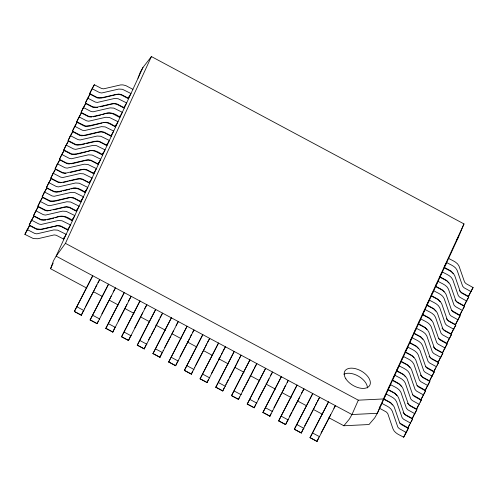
<?xml version="1.0" encoding="UTF-8"?>
<svg xmlns="http://www.w3.org/2000/svg" width="498" height="498" viewBox="0 0 498 498"><rect width="100%" height="100%" fill="white"/><g stroke="black" fill="none" stroke-linecap="round" stroke-linejoin="round"><path stroke-width="0.75" d="M238.517 359.761L236.88 363.335M86.795 288.124L50.572 268.733L53.504 260.697L56.125 256.134L142.982 67.454L151.417 56.56L463.993 223.919L458.714 236.506L377.335 413.296L374.708 417.866L369.006 424.533L343.863 425.759L328.817 417.704M137.99 78.23L140.355 72.017L142.982 67.454M463.993 223.919L383.429 398.948L377.335 413.296L351.968 414.535L56.125 256.134L65.431 243.354L151.417 56.56M383.429 398.948L358.317 400.174L351.968 414.535L349.347 419.098L343.863 425.759M68.064 230.194L60.949 226.441L57.326 225.7L38.788 229.684L36.715 229.329L29.494 225.588L27.583 229.74L34.804 233.481L36.877 233.836L53.915 229.908L57.625 230.144L66.159 234.334L63.476 239.003L56.255 235.261L54.182 234.907L37.885 238.723L33.434 238.598L24.9 234.402L26.867 230.151M41.465 229.447L36.342 228.763L29.22 225.015L31.193 220.763M45.785 220.066L40.662 219.381L33.54 215.64L35.507 211.389M50.846 210.573L45.679 210.243L37.86 206.253L39.828 202.001M55.166 201.186L49.999 200.856L42.181 196.866L44.148 192.614M61.665 191.257C56.305 193.442 50.927 190.236 46.501 187.478L48.468 183.227M61.571 182.579L57.942 181.832L50.821 178.091L52.794 173.839M65.892 173.192L62.269 172.445L55.147 168.704L57.114 164.452M71.712 163.742L66.589 163.058L59.467 159.316L61.435 155.065M76.773 154.249L71.606 153.919L63.788 149.929L65.755 145.677M81.099 144.862L75.926 144.532L68.108 140.542L70.075 136.29M85.419 135.475L80.246 135.145L72.428 131.155L74.401 126.903M102.071 123.031L89.74 126.087L85.283 125.957L76.754 121.767L78.721 117.509M91.819 116.862L88.196 116.121L81.074 112.38L83.042 108.122M97.639 107.419L92.516 106.734L85.395 102.993L87.362 98.735M101.978 97.982L96.861 97.297L89.74 93.556L91.707 89.304M29.22 225.015L33.814 216.2L41.035 219.942L43.108 220.297L60.146 216.369L62.393 216.356L65.269 217.053L72.391 220.807M33.54 215.64L38.134 206.826L45.355 210.567L47.428 210.922L64.466 206.994L66.707 206.981L69.589 207.678L76.711 211.42M37.86 206.253L42.455 197.438L49.675 201.18L51.748 201.534L68.786 197.606L71.027 197.594L73.909 198.291L81.031 202.032M42.181 196.866L46.775 188.051L53.996 191.792L56.069 192.147L73.106 188.219L75.347 188.207L78.23 188.904L85.351 192.645M46.501 187.478L51.095 178.658L58.316 182.405L60.389 182.76L77.427 178.832L79.674 178.819L82.55 179.517L89.671 183.258M50.821 178.091L55.415 169.27L62.642 173.018L64.715 173.366L81.753 169.445L83.994 169.432L86.87 170.129L93.991 173.87M55.147 168.704L59.741 159.883L66.962 163.624L69.035 163.979L86.073 160.057L88.314 160.045L91.196 160.742L98.318 164.483M59.467 159.316L64.061 150.496L71.282 154.237L73.355 154.592L90.393 150.67L92.634 150.657L95.516 151.355L102.638 155.096M63.788 149.929L68.382 141.108L75.603 144.85L77.676 145.204L94.713 141.283L96.954 141.27L99.837 141.967L106.958 145.709M68.108 140.542L72.702 131.721L79.923 135.462L81.996 135.817L99.034 131.895L101.281 131.883L104.157 132.58L111.278 136.321M72.428 131.155L77.022 122.334L84.249 126.075L86.322 126.43L103.354 122.508L105.601 122.496L108.477 123.193L115.598 126.934M76.754 121.767L81.348 112.946L88.569 116.688L90.642 117.042L107.68 113.121L109.921 113.108L112.803 113.805L119.925 117.547M81.074 112.38L85.668 103.559L92.889 107.3L94.962 107.655L112 103.733L114.241 103.721L117.123 104.418L124.245 108.159M85.395 102.993L89.989 94.172L97.21 97.913L99.283 98.268L116.32 94.34L118.561 94.327L121.444 95.031L128.565 98.772M89.74 93.556L94.334 84.741L101.555 88.482L103.628 88.837L120.665 84.909L122.906 84.897L125.789 85.594L132.91 89.335M63.476 239.003L64.174 237.521M42.212 229.335L57.973 225.526L60.575 225.874L67.796 229.615L68.494 228.134M55.228 217.807C61.31 214.607 66.931 216.35 72.117 220.241L72.814 218.746M53.747 209.857L66.614 206.757L69.216 207.112L76.437 210.853L77.134 209.359M55.894 201.005L70.934 197.37L73.536 197.725L80.757 201.466L81.454 199.972M71.096 188.923C76.051 186.302 80.95 189.557 85.077 192.079L85.774 190.585M69.614 180.973L80.103 178.595L82.176 178.95L89.397 182.691L90.101 181.197M70.311 172.482L83.894 169.208L86.496 169.557L93.724 173.304L94.421 171.81M72.453 163.637L88.214 159.821L90.823 160.169L98.044 163.917L98.741 162.423M87.654 151.554C92.827 148.721 98.05 151.678 102.364 154.523L103.061 153.035M86.173 143.605L97.39 141.04L99.463 141.395L106.684 145.136L107.381 143.648M86.142 135.294L101.181 131.659L103.783 132.007L111.004 135.749L111.708 134.261M103.522 122.67C107.823 121.02 111.72 124.737 115.331 126.361L116.028 124.874M102.04 114.721C108.67 111.515 113.949 112.697 119.651 116.974L120.348 115.486M100.559 106.771L114.148 103.497L116.75 103.845L123.971 107.587L124.668 106.093M102.725 97.876L118.487 94.06L121.089 94.415L128.316 98.156L129.001 96.693M50.572 268.733L53.174 263.081M74.339 311.524L92.753 275.743L74.339 311.524L81.286 315.24L99.756 279.496L97.882 282.758M81.286 315.24L83.266 310.951M95.423 287.595L96.693 284.825M90.126 319.977L108.539 284.196L90.126 319.977L97.073 323.694L115.468 287.906L113.214 291.822M97.073 323.694L98.206 321.241M105.837 328.387L124.245 292.606L105.837 328.387L112.778 332.104L131.173 296.316L128.552 300.885M112.778 332.104L114.478 328.425M121.543 336.797L139.957 301.016L121.543 336.797L128.49 340.514L146.885 304.726L144.632 308.642M128.49 340.514L130.47 336.225M137.255 345.207L155.669 309.432L137.255 345.207L144.202 348.93L162.591 313.136L159.97 317.705M144.202 348.93L145.895 345.251M158.657 320.588L159.292 319.199M152.961 353.617L171.374 317.842L152.961 353.617L159.908 357.34L178.303 321.552L176.055 325.462M159.908 357.34L161.887 353.045M168.673 362.027L187.086 326.252L168.673 362.027L175.62 365.75L194.015 329.962L192.514 332.571M175.62 365.75L177.319 362.071M190.074 337.407L191.35 334.637M184.378 370.444L202.792 334.662L184.378 370.444L191.325 374.16L209.72 338.372L207.473 342.288M191.325 374.16L192.745 371.097M205.462 346.508L206.738 343.738M200.09 378.854L218.504 343.072L200.09 378.854L207.037 382.57L225.432 346.782L222.805 351.345M207.037 382.57L208.45 379.507M221.492 354.227L222.127 352.845M215.802 387.263L234.209 351.482L215.802 387.263L222.743 390.98L241.138 355.192L239.264 358.454M222.743 390.98L224.162 387.917M231.508 395.673L249.921 359.898L231.508 395.673L238.455 399.39L256.85 363.602L254.223 368.171M238.455 399.39L239.588 396.943M253.544 369.665L251.783 373.419M247.22 404.083L265.633 368.308L247.22 404.083L254.167 407.806L272.555 372.018L270.682 375.274M254.167 407.806L255.58 404.737M268.939 378.773L267.687 381.437M262.925 412.493L281.339 376.718L262.925 412.493L269.872 416.216L288.267 380.428L287.141 382.383M269.872 416.216L271.005 413.763M285.286 385.794L283.574 389.48M278.637 420.91L297.051 385.128L278.637 420.91L285.584 424.626L303.979 388.838L301.352 393.401M285.584 424.626L287.284 420.947M294.324 429.307L312.756 393.538L294.324 429.307L301.271 433.03L319.685 397.248L317.438 401.164M301.271 433.03L303.257 428.734M315.408 405.378L316.684 402.608M310.036 437.717L328.468 401.948L310.036 437.717L316.983 441.44L335.397 405.658L333.897 408.267M316.983 441.44L318.683 437.761M403.666 437.213L406.356 432.544L399.24 428.61L397.834 427.103L392.268 411.074C390.357 406.878 385.508 405.609 381.891 403.392L379.208 408.061L386.324 411.995L387.73 413.502L392.997 428.865C394.684 433.465 399.838 434.984 403.666 437.213L405.322 433.652M399.788 423.057L407.993 427.826L409.642 424.265M403.112 412.605L405.248 414.597L412.307 418.445L414.218 414.299M407.432 403.218L409.568 405.21L416.627 409.057L418.276 405.497M412.749 394.902L420.947 399.67L425.541 390.855L418.432 386.921L417.025 385.408L411.46 369.385C409.549 365.19 404.7 363.92 401.083 361.704M417.069 385.514L425.273 390.283L427.24 386.031M420.393 375.056L422.534 377.048L429.593 380.895L431.243 377.335M425.709 366.74L433.914 371.508L435.563 367.947M429.039 356.282L431.175 358.274L438.234 362.121L440.145 357.969M433.36 346.894L435.495 348.886L442.554 352.733L444.21 349.173M438.676 338.578L446.88 343.346L451.474 334.531L444.359 330.597L442.952 329.085L437.387 313.061C435.476 308.86 430.627 307.59 427.016 305.374M442 328.12L444.141 330.106L451.2 333.959L453.168 329.707M446.326 318.732L448.461 320.718L455.521 324.572L457.17 321.011M451.642 310.416L459.841 315.184L461.434 311.723M454.967 299.958L457.102 301.944L464.161 305.797L466.072 301.645M459.312 290.521L461.447 292.513L468.506 296.36L470.156 292.799M406.356 432.544L408.26 428.392L401.151 424.458L399.745 422.951L394.179 406.922C392.268 402.726 387.413 401.463 383.802 399.253M407.993 427.826L412.587 419.005L405.472 415.071L404.065 413.564L398.5 397.535C396.589 393.339 391.739 392.075 388.123 389.866M412.307 418.445L416.901 409.63L409.786 405.696L408.379 404.189L402.814 388.16C400.909 383.964 396.053 382.694 392.443 380.478M416.627 409.057L421.221 400.243L414.112 396.308L412.699 394.802L407.14 378.773C405.229 374.577 400.373 373.307 396.763 371.091M420.947 399.67L425.541 390.855M425.273 390.283L429.867 381.468L422.752 377.534L421.345 376.021L415.78 359.998C413.869 355.802 409.02 354.532 405.409 352.316M429.593 380.895L434.188 372.081L427.072 368.147L425.666 366.634L420.1 350.611C418.189 346.415 413.34 345.145 409.73 342.929M433.914 371.508L438.508 362.693L431.393 358.759L429.986 357.247L424.421 341.223C422.509 337.028 417.66 335.752 414.05 333.542M438.234 362.121L442.828 353.306L435.719 349.372L434.306 347.859L428.747 331.836C426.836 327.64 421.98 326.364 418.37 324.154M442.554 352.733L447.148 343.919L440.039 339.985L438.632 338.472L433.067 322.449C431.156 318.253 426.307 316.977 422.69 314.767M446.88 343.346L451.474 334.531M451.2 333.959L455.795 325.138L448.679 321.21L447.272 319.697L441.707 303.674C439.796 299.472 434.947 298.202 431.336 295.986M455.521 324.572L460.115 315.751L452.999 311.823L451.593 310.31L446.027 294.281C444.116 290.085 439.267 288.815 435.657 286.599M459.841 315.184L464.435 306.363L457.326 302.435L455.913 300.923L450.348 284.893C448.443 280.698 443.587 279.428 439.977 277.212M464.161 305.797L468.755 296.976L461.646 293.042L460.239 291.535L454.674 275.506C452.763 271.31 447.907 270.041 444.297 267.824M468.506 296.36L473.1 287.545L465.985 283.611L464.578 282.098L459.013 266.075C457.102 261.88 452.252 260.61 448.642 258.394M111.21 296.042L110.4 297.723M126.915 304.459L126.305 305.741M142.191 313.784L142.627 312.869M158.333 321.278L155.152 327.497M299.715 396.974L299.105 398.257M114.764 327.815L114.994 327.335M146.182 344.635L146.412 344.155M256.146 403.511L256.377 403.031M287.564 420.337L287.794 419.858M94.807 288.877L94.987 288.51M189.321 339.014L188.512 340.632M205.033 347.43L204.441 348.606M220.739 355.84L220.365 356.599M236.45 364.25L235.865 365.426M330.504 415.071L330.684 414.703M99.283 318.925L99.538 318.403M130.706 335.745L130.955 335.229M240.665 394.621L240.92 394.105M272.089 411.441L272.344 410.925M142.011 314.151L134.721 328.001M173.435 330.971L171.586 334.538M283.2 390.239L283.399 389.847M314.798 406.661L310.042 415.712M94.402 289.687L94.614 289.27M126.106 306.133L118.281 320.961M267.283 382.246L267.494 381.829M298.912 398.649L292.538 410.738M330.311 415.463L329.875 416.322M84.33 308.804L84.648 308.181M110.189 298.14L109.479 299.522M162.952 350.903L163.269 350.281M194.369 367.723L194.687 367.101M219.929 357.458L220.153 357.016M225.787 384.543L226.104 383.921M251.347 374.278L251.571 373.836M282.989 390.656L282.279 392.038M93.941 290.589L94.178 290.129M203.981 349.509L204.217 349.042M235.398 366.329L235.635 365.868M267.059 382.688L266.567 383.628M304.633 425.971L305.318 424.645M188.275 341.093L180.033 356.668M219.444 358.398L219.693 357.919M250.861 375.218L251.11 374.739M329.639 416.782L321.029 433.055M85.332 306.855L85.7 306.158M195.372 365.775L195.739 365.078M226.789 382.595L228.613 379.152M242.501 391.005L245.047 386.193M258.213 399.421L265.478 385.689M273.919 407.831L281.912 392.729M289.631 416.241L291.809 412.114M86.061 305.473L93.692 291.069M101.847 313.927L109.112 300.207M148.609 339.841L150.427 336.411M151.155 335.042L154.424 328.867M164.682 347.567L170.858 335.907M196.1 364.393L203.732 349.988M211.451 373.488L217.626 361.828M218.354 360.452L219.076 359.083M229.335 377.783L235.149 366.808M245.775 384.823L249.044 378.648M249.772 377.279L250.494 375.903M305.685 423.941L309.32 417.081M123.971 107.587L126.66 102.912L118.119 98.729L114.409 98.492L97.371 102.42L95.299 102.065L88.078 98.324M119.651 116.974L122.34 112.299L113.799 108.116L110.089 107.879L93.051 111.807L90.978 111.452L83.757 107.711M115.331 126.361L118.02 121.686L109.479 117.503L105.769 117.267L88.731 121.195L86.658 120.84L79.437 117.098M111.004 135.749L113.693 131.074L105.159 126.89L101.449 126.654L84.411 130.582L82.338 130.227L75.111 126.486M106.684 145.136L109.373 140.461L100.833 136.278L97.122 136.041L80.085 139.969L78.012 139.614L70.791 135.873M102.364 154.523L105.053 149.848L96.512 145.665L92.802 145.435L75.764 149.356L73.692 149.002L66.471 145.26M98.044 163.917L100.733 159.236L92.192 155.059L88.482 154.822L71.444 158.744L69.371 158.389L62.15 154.648M93.724 173.304L96.413 168.623L87.872 164.446L84.162 164.209L67.124 168.131L65.051 167.776L57.83 164.035M89.397 182.691L92.086 178.01L83.552 173.833L79.842 173.597L62.804 177.518L60.731 177.164L53.504 173.422M85.077 192.079L87.766 187.397L79.226 183.22L75.515 182.984L58.478 186.906L56.405 186.551L49.184 182.81M80.757 201.466L83.446 196.785L74.905 192.608L71.195 192.371L54.158 196.293L52.085 195.938L44.864 192.197M72.117 220.241L74.806 215.559L66.265 211.382L62.555 211.146L45.517 215.068L43.444 214.719L36.223 210.971M418.164 323.47L425.211 327.516L426.898 329.458M392.231 379.793L399.284 383.84L401.214 386.243M91.644 89.403L94.334 84.741M87.306 98.841L89.989 94.172M82.985 108.228L85.668 103.559M78.659 117.615L81.348 112.946M74.339 127.002L77.022 122.334M70.019 136.39L72.702 131.721M65.699 145.777L68.382 141.108M61.379 155.164L64.061 150.496M57.052 164.552L59.741 159.883M52.732 173.939L55.415 169.27M48.412 183.326L51.095 178.658M44.092 192.714L46.775 188.051M39.772 202.101L42.455 197.438M35.451 211.488L38.134 206.826M31.131 220.869L33.814 216.2M26.811 230.257L29.494 225.588M24.9 234.402L27.583 229.74M76.499 210.741L79.126 206.172L70.585 201.995L66.875 201.758L49.837 205.68L47.764 205.332L40.543 201.584M67.796 229.615L70.479 224.947L61.951 220.757L58.235 220.521L41.197 224.449L39.13 224.094L31.903 220.353M456.84 239.768L458.714 236.506M444.839 265.839L446.712 262.577C450.335 264.768 455.197 266.025 457.102 270.227L462.667 286.25L464.074 287.763L471.189 291.697M440.518 275.226L442.392 271.964C446.003 274.186 450.852 275.462 452.763 279.658L458.328 295.688L459.735 297.194L466.844 301.128M435.825 285.267L438.072 281.351C441.682 283.574 446.525 284.85 448.443 289.045L454.002 305.075L455.415 306.581L462.524 310.515M431.498 294.654L433.752 290.739C437.356 292.961 442.205 294.237 444.116 298.433L449.682 314.462L451.088 315.969L458.204 319.903M427.552 303.388L429.432 300.126C433.036 302.354 437.885 303.631 439.796 307.82L445.361 323.849L446.768 325.356L453.883 329.29M423.605 312.128L425.105 309.519C428.716 311.742 433.565 313.018 435.476 317.207L441.041 333.237L442.448 334.743L449.563 338.677M418.538 322.816L420.785 318.907C424.396 321.129 429.245 322.405 431.156 326.595L436.721 342.624L438.128 344.137L445.237 348.065M414.591 331.55L416.465 328.294C420.075 330.516 424.925 331.793 426.836 335.982L432.395 352.011L433.808 353.524L440.917 357.452M410.645 340.29L412.145 337.681C415.749 339.904 420.598 341.18 422.509 345.375L428.075 361.399L429.488 362.911L436.597 366.839M405.571 350.978L407.825 347.069C411.429 349.291 416.278 350.567 418.189 354.763L423.754 370.786L425.161 372.299L432.276 376.233M401.625 359.718L403.498 356.456C407.109 358.678 411.958 359.954 413.869 364.15L419.434 380.173L420.841 381.686L427.956 385.62M396.557 370.406L399.178 365.843C402.789 368.066 407.638 369.342 409.549 373.537L415.114 389.56L416.521 391.073L423.63 395.007M393.731 377.185L394.858 375.231C398.468 377.453 403.318 378.729 405.229 382.925L410.788 398.948L412.201 400.46L419.31 404.395M388.284 388.533L390.538 384.618C394.142 386.84 398.991 388.116 400.902 392.312L406.468 408.335L407.881 409.848L414.99 413.782M384.717 396.613L386.218 394.005C389.828 396.221 394.677 397.491 396.589 401.687L402.154 417.716L403.561 419.223L410.676 423.157M470.853 291.454L473.1 287.545M466.881 300.238L468.755 296.976M462.935 308.972L464.435 306.363M457.432 320.419L460.115 315.751M453.921 328.4L455.795 325.138M444.901 347.828L447.148 343.919M440.954 356.562L442.828 353.306M437.007 365.302L438.508 362.693M431.505 376.743L434.188 372.081M427.987 384.73L429.867 381.468M420.1 402.197L421.221 400.243M414.653 413.545L416.901 409.63M411.087 421.613L412.587 419.005M405.64 432.961L408.26 428.392M128.316 98.156L130.98 93.524L122.464 89.298L118.754 89.061L101.717 92.983L99.644 92.628L92.423 88.887M100.59 115.082L93.319 116.806M81.821 144.681L84.722 143.959M77.501 154.069L86.204 151.915M68.164 181.334L63.065 182.517M63.115 190.902L69.645 189.284M47.254 219.78L53.778 218.168M444.048 267.208L451.157 271.142L453.087 273.545M439.703 276.645L446.818 280.579L448.748 282.976M435.383 286.033L442.498 289.967L444.179 291.909M431.063 295.42L438.172 299.354L440.101 301.757M426.742 304.807L433.851 308.741L435.781 311.144M422.422 314.194L429.531 318.129L431.461 320.531M413.776 332.969L420.891 336.903L422.821 339.306M409.456 342.356L416.571 346.291L418.494 348.693M405.135 351.744L412.244 355.678L413.931 357.626M401.456 361.48L407.924 365.065L409.854 367.468M396.489 370.518L403.604 374.452L405.534 376.855M388.49 389.641L394.964 393.227L396.887 395.63M383.535 398.674L390.644 402.608L392.573 405.005M65.431 243.354L358.317 400.174M93.63 291.784L102.513 296.54M109.348 300.201L118.231 304.957M125.066 308.617L133.95 313.373M140.785 317.033L149.674 321.789M155.824 325.082L165.392 330.205M172.221 333.865L181.11 338.621M187.26 341.914L196.828 347.038M203.663 350.698L212.546 355.454M218.703 358.753L228.277 363.876M235.118 367.536L244.008 372.299M250.164 375.592L259.738 380.721M265.895 384.014L275.469 389.143M282.31 392.804L291.199 397.566M297.356 400.859L306.245 405.621M313.771 409.649L322.66 414.411M77.022 306.855L83.969 310.578M92.809 315.309L99.756 319.025M108.52 323.719L115.468 327.441M124.226 332.129L131.173 335.851M139.938 340.539L146.885 344.261M155.644 348.955L162.591 352.671M171.356 357.365L178.303 361.081M187.067 365.775L194.008 369.491M202.773 374.185L209.72 377.901M218.485 382.595L225.426 386.317M234.191 391.005L241.138 394.727M249.903 399.421L256.85 403.137M265.608 407.831L272.555 411.547M281.32 416.241L288.267 419.957M297.007 424.638L303.954 428.361M312.719 433.055L319.666 436.771M74.395 311.418L81.342 315.141M90.182 319.872L97.129 323.594M105.893 328.282L112.841 332.004M121.605 336.698L128.546 340.414M137.311 345.108L144.258 348.824M153.023 353.518L159.97 357.234M168.729 361.928L175.676 365.65M184.441 370.338L191.388 374.06M200.146 378.748L207.093 382.47M215.858 387.164L222.805 390.88M231.564 395.574L238.511 399.29M247.276 403.984L254.223 407.7M262.988 412.394L269.928 416.11M278.693 420.804L285.64 424.526M294.386 429.208L301.334 432.924M310.092 437.618L317.039 441.334M344.006 374.222A14.336 8.285 29.9 0 1 358.635 376.27A14.336 8.285 29.9 0 1 367.443 387.936M345.873 378.841A14.336 8.285 29.9 0 0 368.557 386.772A14.336 8.285 29.9 0 0 357.346 369.242A14.336 8.285 29.9 0 0 345.873 378.841"/></g></svg>
